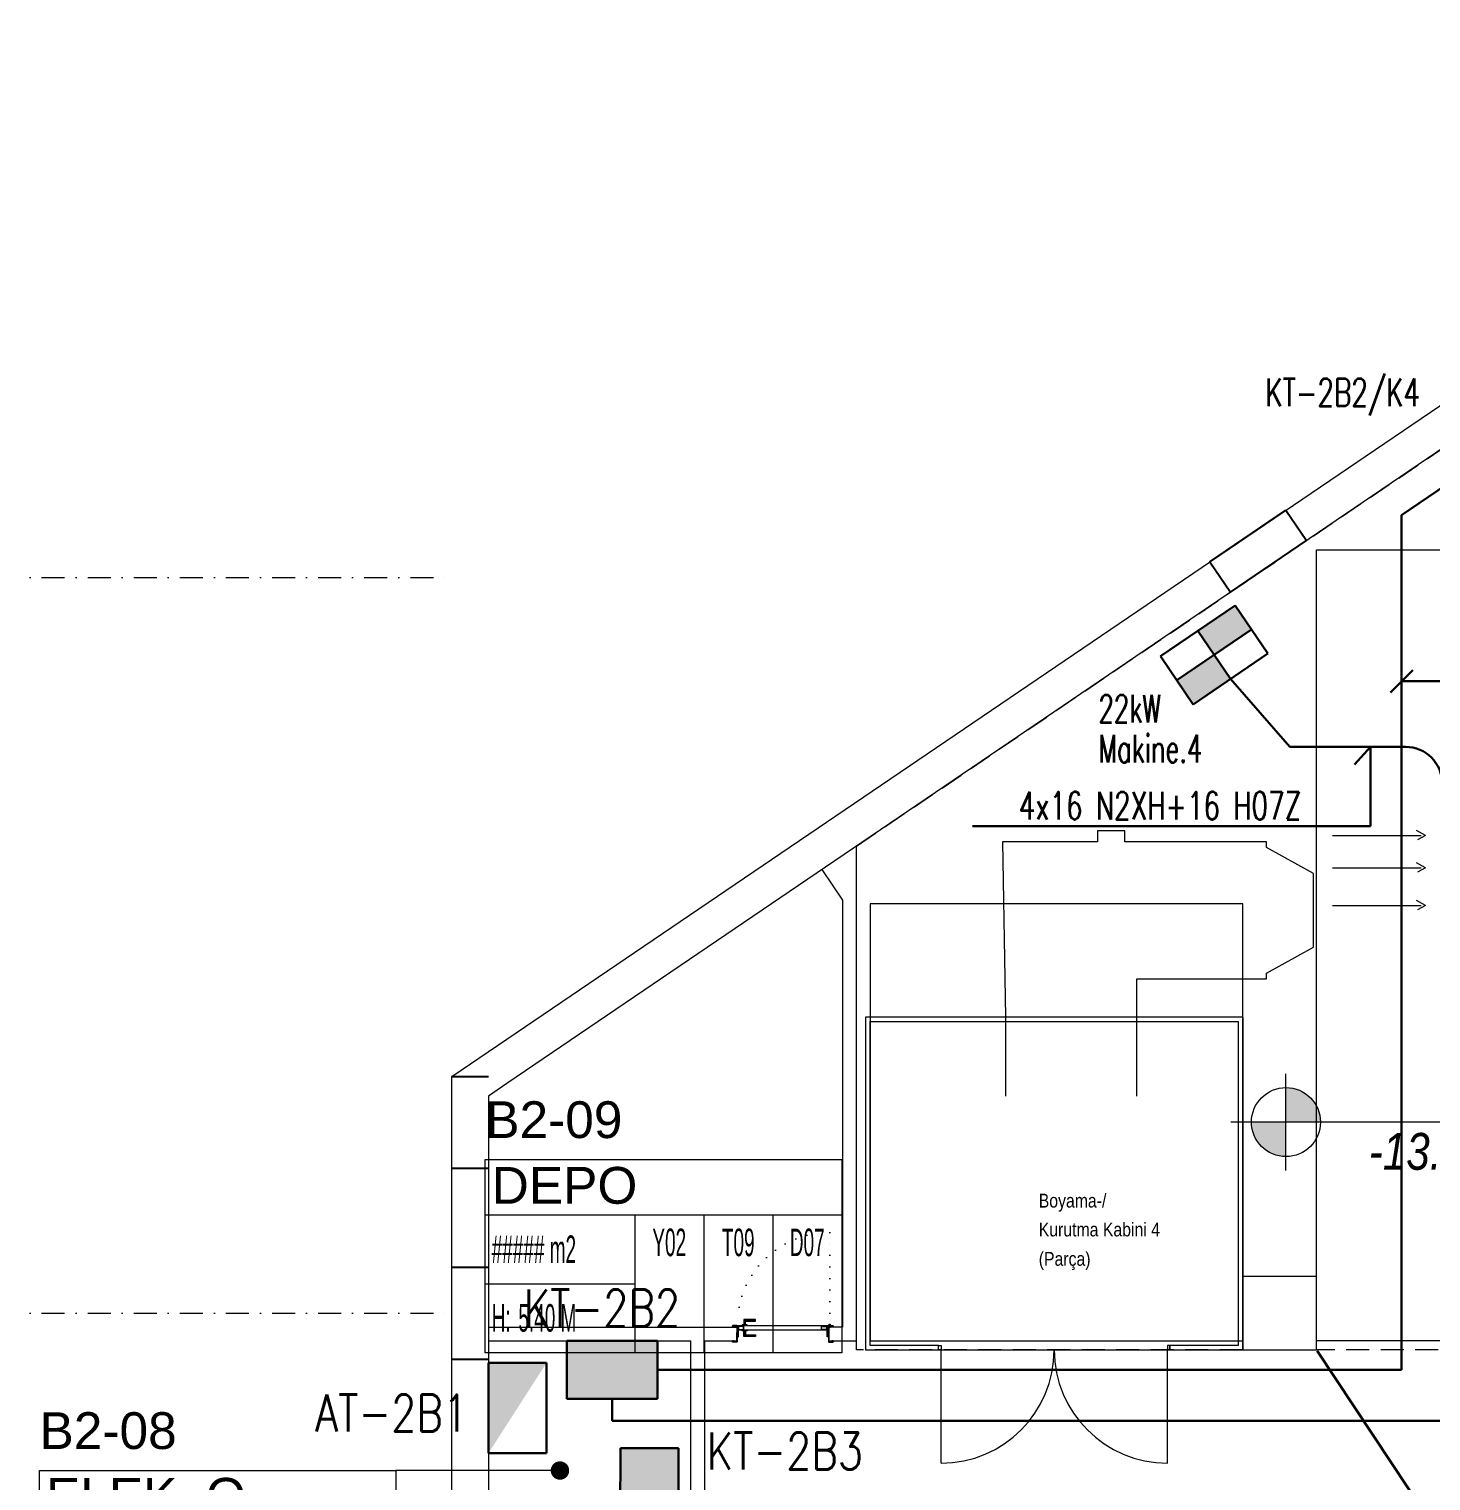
# Model space of a CAD drawing. Header units: metres. Extents: x -13194 to 152406, y -4219 to 19791.
# Drawn here: x -459 to 1065, y 7048 to 8626 of the extents above; entities that cross this region are included whole.
import ezdxf
from ezdxf.enums import TextEntityAlignment as Align
from ezdxf.xclip import XClip

# ---------------------------------------------------------------- set-up
doc = ezdxf.new("R2010")
doc.units = ezdxf.units.M
doc.header["$LTSCALE"] = 100
doc.header["$MEASUREMENT"] = 0
doc.header["$XCLIPFRAME"] = 0
for name, pattern in [('DASHDOT2', [0.5, 0.25, -0.125, 0, -0.125]), ('DOT2', [0.125, 0, -0.125]), ('HIDDEN', [0.375, 0.25, -0.125]), ('MITTE0050', [25.39999999999999, 15.875, -3.174999999999998, 3.174999999999998, -3.174999999999998])]:
    doc.linetypes.add(name, pattern=pattern)
doc.layers.get('0').update_dxf_attribs({"color": 9, "lineweight": 9})
for name, color, linetype, lineweight in [('00', 9, 'Continuous', 9), ('01', 9, 'Continuous', 9), ('05S', 9, 'Continuous', 9), ('06B', 9, 'Continuous', 9), ('06D', 9, 'Continuous', 9), ('10', 9, 'Continuous', 9), ('20', 9, 'DOT2', 9), ('21', 9, 'Continuous', 9), ('21_mahal200', 9, 'Continuous', 9), ('24', 9, 'DASHDOT2', 9), ('E-AYDINLATMA VE PRİZ PANOSU', 7, 'Continuous', 30), ('E-EKİPMAN PANOSU', 7, 'Continuous', 30), ('E-KABLO', 7, 'Continuous', 30), ('E-KUVVET PANOSU (MCC)', 7, 'Continuous', 30), ('E-TAVA KESIT', 7, 'Continuous', 30), ('E-YAZI', 7, 'Continuous', 30)]:
    doc.layers.add(name, color=color, linetype=linetype, lineweight=lineweight)
doc.styles.add('Arial', font='arial.ttf', dxfattribs={"height": 2.5})
doc.styles.add('E-YAZI', font='txttw.shx')
doc.styles.add('MuuM_TEXT-ITALIC', font='ARIALNI.TTF')
doc.styles.add('MuuM_TEXT-STANDART', font='ARIALN.TTF')
doc.dimstyles.new('MuuM_DIM200', dxfattribs={"dimscale": 20, "dimtxt": 2, "dimasz": 1, "dimexe": 1, "dimexo": 1, "dimgap": 1, "dimtad": 1, "dimdec": 1, "dimrnd": 0.5, "dimdsep": 46, "dimtxsty": 'MuuM_TEXT-STANDART', "dimblk": 'ARCHTICK', "dimcen": 0, "dimdle": 0.15, "dimclrd": 256, "dimclre": 256, "dimclrt": 256, "dimadec": 0, "dimazin": 0, "dimtfac": 5, "dimtdec": 1, "dimtix": 1, "dimtmove": 2, "dimatfit": 3, "dimldrblk": 'DOT', "dimfxl": 3, "dimfxlon": 1, "dimtolj": 1, "dimlwd": -1, "dimlwe": -1, "dimarcsym": 0})

# ---------------------------------------------------------------- blocks, each defined once
blk = doc.blocks.new('p-akslar_yeni')
at = {"layer": '24'}
for points in [[(2311.965970825644, -544.999995694031), (6415, -544.999995694031)], [(2311.965970825644, -1344.99999569403), (6415, -1344.99999569403)]]:
    blk.add_lwpolyline(points, dxfattribs=at)
blk = doc.blocks.new('100_AYDINLATMA VE PRİZ PANOSU')
at = {"layer": 'E-AYDINLATMA VE PRİZ PANOSU', "color": 4}
for p, q in [((-3.071861439966596, 3.948125625262036), (3.071861439966596, 3.948125625262036)), ((-3.071861439966596, 0), (-3.071861439966596, 3.948125625262036)), ((3.071861439966596, 3.948125625262036), (3.071861439966596, 0)), ((3.071861439966596, 0), (-3.071861439966596, 0))]:
    blk.add_line(p, q, dxfattribs=at)
blk.add_solid([(3.071861439966596, 0), (-3.071861439966596, 0), (-3.071861439966596, 3.948125625262036)], dxfattribs=at)
blk = doc.blocks.new('100_EKİPMAN PANOSU')
at = {"layer": 'E-EKİPMAN PANOSU', "color": 4}
for p, q in [((-3.071861439966596, 3.948125625262036), (3.071861439966596, 3.948125625262036)), ((-3.071861439966596, 0), (-3.071861439966596, 3.948125625262036)), ((0, 3.948125625262036), (0, 0)), ((3.071861439966596, 3.948125625262036), (3.071861439966596, 0)), ((-3.071861439966596, 1.974062812631018), (3.071861439966596, 1.974062812631018)), ((3.071861439966596, 0), (-3.071861439966596, 0))]:
    blk.add_line(p, q, dxfattribs=at)
for points in [[(0, 3.948125625262036), (3.071861439966596, 3.948125625262036), (0, 1.974062812631018), (3.071861439966596, 1.974062812631018)], [(-3.071861439966596, 1.974062812631018), (0, 1.974062812631018), (-3.071861439966596, 0), (0, 0)]]:
    blk.add_solid(points, dxfattribs=at)
blk = doc.blocks.new('100_KUVVET PANOSU (MCC)')
at = {"layer": 'E-KUVVET PANOSU (MCC)', "color": 4}
for p, q in [((-3.071861439966596, 3.948125625262036), (3.071861439966596, 3.948125625262036)), ((-3.071861439966596, 0), (-3.071861439966596, 3.948125625262036)), ((3.071861439966596, 3.948125625262036), (3.071861439966596, 0)), ((3.071861439966596, 0), (-3.071861439966596, 0))]:
    blk.add_line(p, q, dxfattribs=at)
blk.add_solid([(-3.071861439966596, 3.948125625262036), (3.071861439966596, 3.948125625262036), (-3.071861439966596, 0), (3.071861439966596, 0)], dxfattribs=at)
blk = doc.blocks.new('p-kolon_80x80')
blk.add_lwpolyline([(-40, -40), (40, -40), (40, 40), (-40, 40)], close=True)
blk = doc.blocks.new('2.bod.sitatik')
at = {"layer": '01', "linetype": 'Continuous', "lineweight": -3}
for p, q in [((824.1061888066943, -583.0367438247777), (906.8344555226977, -526.8583230426884)), ((906.8344555226977, -526.8583230426884), (929.3060026494531, -559.9496297290934)), ((846.577437910255, -616.1279014995962), (929.3060026494531, -559.9496297290934)), ((824.1059563016352, -583.0364014378865), (846.577437910255, -616.1279014995962)), ((-0.009970569615688873, -1142.470984363463), (39.99011049270121, -1142.470984363463)), ((-0.009970569615688873, -1242.470888996089), (39.99011049270121, -1242.470888996089)), ((-0.009970569615688873, -1349.999916553468), (39.99011049270121, -1349.999916553468)), ((-0.009970569615688873, -1450.00011920929), (39.99011049270121, -1450.00011920929))]:
    blk.add_line(p, q, dxfattribs=at)
at = {"layer": '01'}
blk.add_lwpolyline([(1981.236554860232, 154.3813767900647), (1694.991227026829, -39.99999999999272), (1694.991227026829, -39.99999999999272), (59.99999999997453, -1150.277845413431), (39.99999999997453, -1163.859298659911), (39.99999999997453, -1188.244768826036), (39.99999999997453, -1369.999999999993), (40.00000000000364, -1369.999999999993), (40.00000000000364, -1430), (39.99999999997453, -1430), (39.99999999997453, -1850.000000000029), (469.999999999829, -1850.000000000029), (469.999999999829, -1890.000000000058), (39.99999999997453, -1890.000000000058), (39.99999999997453, -2160), (469.999999999829, -2160), (469.999999999829, -2200), (39.99999999997453, -2200), (39.99999999997453, -2200), (39.99999999997453, -2200), (39.99999999997453, -2945.00000430597), (-2.546585164964199e-11, -2945.00000430597), (-2.546585164964199e-11, -1142.671160888502), (1968.938836504989, 194.3813767900647)], dxfattribs=at)
blk.add_blockref('p-kolon_80x80', (899.9999957124273, -1400), dxfattribs=at)
blk = doc.blocks.new('p-bnk')
h = blk.add_hatch()
h.set_pattern_fill('ANSI37', color=256, scale=3, angle=-180, style=0)
h.set_pattern_definition([(225, (783.5075877765194, 267.3965218021185), (6.735192090801862, -6.735192090801866), []), (315, (783.5075877765194, 267.3965218021185), (6.735192090801866, 6.735192090801862), [])])
h.paths.add_polyline_path([(145.75, -159), (145.75, -149), (3.25, -149), (3.25, -159)])
for p, q in [((103, 0), (103, 12)), ((103, 12), (133, 12)), ((133, 0), (133, 12)), ((237, 0), (287, 0)), ((287, 0), (287, -6.218181818170705)), ((241, -145), (241, -4)), ((241, -4), (283, -4)), ((-49.5, -87), (-49.5, -62)), ((-40.49999999999999, -87), (-40.49999999999999, -62)), ((-4.5, -87), (-4.5, -62)), ((291.5, -87), (291.5, -62)), ((327.5, -87), (327.5, -62)), ((336.5, -87), (336.5, -62)), ((-4.5, -63.5), (-40.49999999999999, -63.5)), ((-4.5, -65), (-40.49999999999999, -65)), ((-4.5, -66.5), (-40.49999999999999, -66.5)), ((-4.5, -68), (-40.49999999999999, -68)), ((-4.5, -69.5), (-40.49999999999999, -69.5)), ((-29.5, -71), (-40.49999999999999, -71)), ((-29.5, -72.5), (-40.49999999999999, -72.5)), ((-29.5, -76.5), (-40.49999999999999, -76.5)), ((-29.5, -78), (-40.49999999999999, -78)), ((-4.5, -71), (-15.5, -71)), ((-4.5, -72.5), (-15.5, -72.5)), ((-4.5, -76.5), (-15.5, -76.5)), ((-4.5, -78), (-15.5, -78)), ((291.5, -63.5), (327.5, -63.5)), ((291.5, -65), (327.5, -65)), ((291.5, -66.5), (327.5, -66.5)), ((291.5, -68), (327.5, -68)), ((291.5, -69.5), (327.5, -69.5)), ((291.5, -71), (302.5, -71)), ((291.5, -72.5), (302.5, -72.5)), ((291.5, -76.5), (302.5, -76.5)), ((291.5, -78), (302.5, -78)), ((316.5, -71), (327.5, -71)), ((316.5, -72.5), (327.5, -72.5)), ((316.5, -76.5), (327.5, -76.5)), ((316.5, -78), (327.5, -78)), ((-4.5, -79.5), (-40.49999999999999, -79.5)), ((-4.5, -81), (-40.49999999999999, -81)), ((-4.5, -82.5), (-40.49999999999999, -82.5)), ((-4.5, -84), (-40.49999999999999, -84)), ((-4.5, -85.5), (-40.49999999999999, -85.5)), ((291.5, -79.5), (327.5, -79.5)), ((291.5, -81), (327.5, -81)), ((291.5, -82.5), (327.5, -82.5)), ((291.5, -84), (327.5, -84)), ((291.5, -85.5), (327.5, -85.5)), ((287, -149), (237, -149)), ((283, -145), (241, -145)), ((287, -142.7818181818584), (287, -149))]:
    blk.add_line(p, q)
at = {"linetype": 'MITTE0050'}
for p, q in [((118, 0), (118, 12)), ((6.343624772649491, -74.5), (-52, -74.5)), ((280.6563752273651, -74.5), (339, -74.5))]:
    blk.add_line(p, q, dxfattribs=at)
for points in [[(0, -149), (149, -149), (149, 0), (0, 0)], [(237, -149), (149, -149), (149, 0), (237, 0)], [(287, -149), (237, -149), (237, 0), (287, 0)], [(233, -145), (153, -145), (153, -4), (233, -4)], [(283, -145), (241, -145), (241, -4), (283, -4)], [(233, -34.5), (153, -34.5), (153, -114.5), (233, -114.5)], [(338, -34.5), (258, -34.5), (258, -114.5), (338, -114.5)], [(-15.5, -69.5), (-29.5, -69.5), (-29.5, -79.5), (-15.5, -79.5)], [(0, -72.5), (-2, -72.5), (-2, -76.5), (0, -76.5)], [(287, -72.5), (289, -72.5), (289, -76.5), (287, -76.5)], [(302.5, -69.5), (316.5, -69.5), (316.5, -79.5), (302.5, -79.5)], [(145.75, -149), (3.25, -149), (3.25, -159), (145.75, -159)]]:
    blk.add_lwpolyline(points, close=True)
for points in [[(258, -34.5), (241, -4)], [(338, -34.5), (283, -4)], [(153, -34.5), (157.9026275732613, -109.221560659178), (233, -114.5)], [(258, -34.5), (263.5092285001592, -109.221560659178), (338, -114.5)], [(-40.49999999999999, -87), (-4.5, -87), (-2, -84.50000000000001), (-2, -64.5), (-4.5, -62), (-49.5, -62), (-52, -64.5), (-52, -84.50000000000001), (-49.5, -87), (-40.49999999999999, -87)], [(327.5, -87), (291.5, -87), (289, -84.50000000000001), (289, -64.5), (291.5, -62), (336.5, -62), (339, -64.5), (339, -84.50000000000001), (336.5, -87), (327.5, -87)], [(258, -114.5), (241, -145)], [(283, -145), (338, -114.5)]]:
    blk.add_lwpolyline(points)
at = {"lineweight": 0}
blk.add_lwpolyline([(3.25, -159), (3.25, -276.5000000002619), (145.75, -276.5000000002619), (145.75, -159)], close=True, dxfattribs=at)
blk = doc.blocks.new('0_elevationtarget-p-bk')
h = blk.add_hatch(color=250)
h.paths.add_polyline_path([(1.875, 0, 0.4142135623730951), (0, 1.875), (0, 0)])
h.paths.add_polyline_path([(0, 1e-16), (-1.875, 0, 0.4142135623730951), (0, -1.875)])
blk.add_line((0, -2.625), (0, 2.625))
blk.add_lwpolyline([(12.45343050744122, 0), (-3, 0)])
blk.add_circle((0, 0), 1.875)
at = {"style": 'Arial'}
blk.add_attdef('BITMISKOT', text='', height=2, dxfattribs=at).set_placement((4.5, 0), align=Align.BOTTOM_LEFT)
at = {"style": 'MuuM_TEXT-ITALIC'}
blk.add_attdef('FINISHINGFLOORLEVEL', text='', height=2, dxfattribs=at).set_placement((4.5, -0.592087312414734), align=Align.TOP_LEFT)
blk = doc.blocks.new('gr-p-barel kilitli kapı kolu')
at = {"layer": '05S'}
h = blk.add_hatch(color=256, dxfattribs=at)
h.paths.add_polyline_path([(1.300000000000181, 0.8000000000001818), (-1.300000000000181, 0.8000000000001818), (-1.300000000000181, 0.7000000000002728), (1.300000000000181, 0.7000000000007276)])
h.paths.add_polyline_path([(2.75, 0.7000000000002728), (-2.75, 0.7000000000002728), (-2.75, 0), (2.75, 0)])
h.paths.add_polyline_path([(-11.69999999999709, 4.899999999999181), (-11.699999999998, 6.700000000000728), (0.9000000000005456, 6.700000000000728), (0.8999999999996362, 0.8000000000001818), (-0.8999999999996362, 0.7999999999997272), (-0.8999999999996362, 4.90000000000009)])
at = {"flags": 128}
for points in [[(-0.8999999999996362, 0.8000000000001818), (-0.8999999999996362, 4.900000000000545), (-11.69999999999891, 4.90000000000009), (-11.69999999999891, 6.700000000000273), (0.9000000000005456, 6.700000000000728), (0.8999999999996362, 0.8000000000001818)], [(-0.8000000000001818, 5), (0.8000000000001818, 6.600000000000362)]]:
    blk.add_lwpolyline(points, dxfattribs=at)
blk.add_lwpolyline([(-2.75, 0), (-2.75, 0.6999999999998181), (2.75, 0.7000000000002728), (2.75, 0)])
blk.add_lwpolyline([(-1.300000000000181, 0.7000000000002728), (1.300000000000181, 0.7000000000002728), (1.300000000000181, 0.8000000000001818), (-1.300000000000181, 0.8000000000001818)], close=True)
blk = doc.blocks.new('prf-scr2')
at = {"linetype": 'DOT2', "ltscale": 10}
blk.add_line((0, 0.1857142500000009), (-1e-16, -1.064285649999999), dxfattribs=at)
for p, q in [((0.09163645, -0.2441290999999978), (-0.0916364500000001, -0.2046380999999997)), ((-0.0916364500000001, -0.2439350999999988), (0.09163645, -0.2834260999999969)), ((0.09163645, -0.3231106000000011), (-0.0916364500000001, -0.2836195999999972)), ((-0.0916364500000001, -0.3229165999999964), (0.09163645, -0.3624076000000003)), ((0.09163645, -0.4020920499999989), (-0.0916364500000001, -0.3626011000000005)), ((-0.0916364500000001, -0.4018980999999997), (0.09163645, -0.4413891000000035)), ((0.09163645, -0.481073749999996), (-0.0916364500000001, -0.4415827499999978)), ((-0.0916364500000001, -0.4808798000000082), (0.09163645, -0.5203708500000005)), ((0.09163645, -0.5600555500000042), (-0.0916364500000001, -0.5205644500000006)), ((-0.0916364500000001, -0.5598615499999994), (0.09163645, -0.5993525500000034)), ((0.09163645, -0.6390373000000011), (-0.0916364500000001, -0.5995462500000088)), ((-0.0916364500000001, -0.6388432500000079), (0.09163645, -0.6783342500000061)), ((0.09163645, -0.7180189000000042), (-0.0916364500000001, -0.6785278500000061)), ((-0.0916364500000001, -0.7178253000000041), (0.09163645, -0.7573160000000088)), ((0.0552420499999996, -0.8362981999999988), (-0.0804827000000004, -0.7641103499999986)), ((-0.0690517, -0.7968069000000071), (0.0552420499999996, -0.8362981999999988)), ((0.09163645, -0.1651476000000059), (0, -0.1454021000000068)), ((0, -0.184699100000006), (0.09163645, -0.2044445999999993))]:
    blk.add_line(p, q)
blk.add_lwpolyline([(0.2314285999999996, 0), (-0.2314285999999996, 0), (-0.2314285999999996, -0.0100617499999998), (-0.1200000000000003, -0.1428571000000034), (0.1200000000000003, -0.1428571499999975), (0.2314285999999996, -0.0100617499999999), (0.2314285999999996, 0)], close=True)
for points in [[(0.2314285999999996, -0.0100617499999999), (-0.2314285999999996, -0.0100617499999998)], [(-0.0916364500000001, -0.1428571059091098), (-0.0916364500000001, -0.2046379999999999), (-0.1200003499999994, -0.2210138499999971), (-0.1200003499999994, -0.227559350000007), (-0.0916364500000001, -0.2439350999999988), (-0.0916364500000001, -0.2836194999999975), (-0.1200003499999994, -0.2999953500000004), (-0.1200003499999994, -0.3065408499999989), (-0.0916364500000001, -0.3229165999999964), (-0.0916364500000001, -0.3626010000000008), (-0.1200003499999994, -0.3789767999999981), (-0.1200003499999994, -0.3855223499999965), (-0.0916364500000001, -0.4018980999999997), (-0.0916364500000001, -0.4415827000000036), (-0.1200003499999994, -0.4579585000000009), (-0.1200003499999994, -0.4645040499999994), (-0.0916364500000001, -0.4808798000000082), (-0.0916364500000001, -0.5205644500000006), (-0.1200003499999994, -0.5369402000000038), (-0.1200003499999994, -0.5434858500000077), (-0.0916364500000001, -0.5598615499999994), (-0.0916364500000001, -0.5995461500000033), (-0.1200003499999994, -0.6159219500000006), (-0.1200003499999994, -0.6224674999999991), (-0.0916364500000001, -0.6388432500000079), (-0.0916364500000001, -0.6785278500000061), (-0.1200003499999994, -0.6949041500000078), (-0.1200003499999994, -0.7014492000000077), (-0.0916364500000001, -0.7178253000000041), (-0.0916364500000001, -0.7322130000000074), (-0.0804827000000004, -0.7641103499999986), (-0.0974138499999996, -0.7738857499999995), (-0.0974138499999996, -0.7804311500000041), (-0.0690517, -0.7968069000000071), (-0.0082380000000001, -0.9441533999999989), (-1e-16, -0.95), (0.008237999999999999, -0.9441533999999989), (0.0834733999999997, -0.7555572500000495), (0.09163645, -0.7573160000000088), (0.1200003499999994, -0.7409402999999998), (0.1200003499999994, -0.7343950500000063), (0.09163645, -0.7180189000000042), (0.09163645, -0.6783342500000061), (0.1200003499999994, -0.6619585000000087), (0.1200003499999994, -0.6554130500000043), (0.09163645, -0.6390371500000072), (0.09163645, -0.5993525500000034), (0.1200003499999994, -0.5829768000000002), (0.1200003499999994, -0.5764312499999961), (0.09163645, -0.5600554500000045), (0.09163645, -0.5203708500000005), (0.1200003499999994, -0.5039951500000086), (0.1200003499999994, -0.4974494999999991), (0.09163645, -0.481073749999996), (0.09163645, -0.4413891000000035), (0.1200003499999994, -0.4250134500000002), (0.1200003499999994, -0.4184677999999963), (0.09163645, -0.4020920499999989), (0.09163645, -0.3624076000000003), (0.1200003499999994, -0.3460319499999969), (0.1200003499999994, -0.3394862999999987), (0.09163645, -0.3231106000000011), (0.09163645, -0.2834260999999969), (0.1200003499999994, -0.2670504499999993), (0.1200003499999994, -0.2605048000000067), (0.09163645, -0.2441290999999978), (0.09163645, -0.2044445999999993), (0.1200003499999994, -0.1880689500000073), (0.1200003499999994, -0.1815233000000035), (0.09163645, -0.1651476000000059), (0.09163645, -0.1428571440909536)]]:
    blk.add_lwpolyline(points)
blk = doc.blocks.new('K-SAC-01')
at = {"layer": '10'}
for points in [[(-4.599999999999454, 16.20000000000027, -0.4142135623730951), (-4.49999999999909, 16.29999999999973), (-0.0999999999989996, 16.29999999999973, -0.4142135623730951), (9.095e-13, 16.19999999999936), (9.095e-13, 5.900000000000089), (0.2000000000007276, 5.900000000000089), (0.2000000000007276, 16.19999999999936, 0.4142135623730951), (-0.0999999999989996, 16.49999999999954), (-4.49999999999909, 16.49999999999954, 0.4142135623730951), (-4.799999999999272, 16.20000000000027), (-4.799999999999272, 15.30000000000018, 0.4142135623730951), (-4.49999999999909, 15), (-3.399999999999636, 15), (-3.399999999999636, 15.19999999999981), (-4.49999999999909, 15.19999999999981, -0.4142135623730951), (-4.599999999999454, 15.30000000000018)], [(104.6000000000012, 16.20000000000027, 0.4142135623730951), (104.5000000000009, 16.29999999999973), (100.1000000000008, 16.29999999999973, 0.4142135623730951), (100.0000000000009, 16.19999999999936), (100.0000000000009, 5.900000000000089), (99.80000000000109, 5.900000000000089), (99.80000000000109, 16.19999999999936, -0.4142135623730951), (100.1000000000008, 16.49999999999954), (104.5000000000009, 16.49999999999954, -0.4142135623730951), (104.8000000000011, 16.20000000000027), (104.8000000000011, 15.30000000000018, -0.4142135623730951), (104.5000000000009, 15), (103.4000000000014, 15), (103.4000000000014, 15.19999999999981), (104.5000000000009, 15.19999999999981, 0.4142135623730951), (104.6000000000012, 15.30000000000018)], [(0.2000000000007276, 10.29999999999972, -0.4142135623730951), (0.5000000000009095, 10.59999999999991), (1.500000000000909, 10.59999999999991, -0.4142135623730951), (1.800000000001091, 10.29999999999972), (1.800000000001091, 3.90000000000009, -0.4142135623730951), (1.500000000000909, 3.599999999999909, -0.4142135623730951), (1.200000000000727, 3.90000000000009), (1.200000000000727, 4.799999999999726), (0.2000000000007276, 4.800000000000182), (0.2000000000007276, -1.199999999999818, -0.4142135623730951), (-0.0999999999994543, -1.5), (-4.49999999999909, -1.5, -0.4142135623730951), (-4.799999999999272, -1.199999999999818), (-4.799999999999272, -0.2999999999997271, -0.4142135623730951), (-4.49999999999909, 0), (-3.399999999999636, 0), (-3.399999999999636, -0.1999999999998181), (-4.49999999999909, -0.1999999999998181, 0.4142135623730951), (-4.599999999999454, -0.2999999999997271), (-4.599999999999454, -1.199999999999818, 0.4142135623724291), (-4.49999999999909, -1.300000000000181), (-0.0999999999994543, -1.299999999999727, 0.4142135623730951), (0, -1.199999999999818), (9.095e-13, 5), (1.400000000000545, 5), (1.400000000000545, 3.90000000000009, 0.4142135623730951), (1.500000000000909, 3.799999999999727, 0.4142135623730951), (1.600000000000363, 3.90000000000009), (1.600000000000363, 10.29999999999972, 0.4142135623730951), (1.500000000000909, 10.40000000000009), (0.5000000000009095, 10.40000000000009, 0.4142135623730951), (0.4000000000005457, 10.29999999999972), (0.4000000000005457, 9.40000000000009), (0.2000000000007276, 9.40000000000009)], [(-0.3789291877892538, -2.01380615643302), (1.000000000000909, -1.372447916059172), (1.000000000000909, 1.5), (1.200000000000727, 1.5), (1.200000000000727, -1.5), (-0.2699583792127669, -2.183697123727142, -14.79600197240014)], [(99.80000000000109, 10.29999999999972, 0.4142135623730951), (99.50000000000091, 10.59999999999991), (98.50000000000091, 10.59999999999991, 0.4142135623730951), (98.20000000000073, 10.29999999999972), (98.20000000000073, 3.90000000000009, 0.4142135623730951), (98.50000000000091, 3.599999999999909, 0.4142135623730951), (98.80000000000109, 3.90000000000009), (98.80000000000109, 4.799999999999726), (99.80000000000109, 4.800000000000182), (99.80000000000109, -1.199999999999818, 0.4142135623730951), (100.1000000000012, -1.5), (104.5000000000009, -1.5, 0.4142135623730951), (104.8000000000011, -1.199999999999818), (104.8000000000011, -0.2999999999997271, 0.4142135623730951), (104.5000000000009, 0), (103.4000000000014, 0), (103.4000000000014, -0.1999999999998181), (104.5000000000009, -0.1999999999998181, -0.4142135623730951), (104.6000000000012, -0.2999999999997271), (104.6000000000012, -1.199999999999818, -0.4142135623724291), (104.5000000000009, -1.300000000000181), (100.1000000000012, -1.299999999999727, -0.4142135623730951), (100.0000000000018, -1.199999999999818), (100.0000000000009, 5), (98.60000000000127, 5), (98.60000000000127, 3.90000000000009, -0.4142135623730951), (98.50000000000091, 3.799999999999727, -0.4142135623730951), (98.40000000000143, 3.90000000000009), (98.40000000000143, 10.29999999999972, -0.4142135623730951), (98.50000000000091, 10.40000000000009), (99.50000000000091, 10.40000000000009, -0.4142135623730951), (99.60000000000127, 10.29999999999972), (99.60000000000127, 9.40000000000009), (99.80000000000109, 9.40000000000009)]]:
    blk.add_lwpolyline(points, format="xyb", close=True, dxfattribs=at)
for points in [[(98.80000000000244, 0.1499999999932697), (98.80000000000244, 2.149999999993269), (99.10000000000174, 2.149999999993269), (99.10000000000174, 3.193404064993047), (1.500000000001364, 3.193404064993047), (1.500000000001364, 2.149999999993269), (1.800000000001546, 2.149999999993269), (1.800000000001546, 0.1499999999932697), (1.500000000001364, 0.1499999999932697), (1.500000000001364, 1.850000000004911), (1.200000000001182, 1.850000000004911), (1.200000000001182, 3.493404064995957), (99.40000000000099, 3.493404064995957), (99.40000000000099, 1.850000000004911), (99.10000000000174, 1.850000000004911), (99.10000000000174, 0.1499999999932697)], [(98.80000000000244, 2.149999999993269), (98.80000000000244, 0.1499999999932697), (99.40000000000099, 0.1499999999932697), (99.40000000000099, -1.500000000000909), (1.200000000001182, -1.500000000000909), (1.200000000001182, 0.1499999999932697), (1.800000000001546, 0.1499999999932697), (1.800000000001546, 2.149999999993269), (2.100000000000818, 2.149999999993269), (2.100000000000818, -0.1499999999950887), (1.500000000001364, -0.1499999999950887), (1.500000000001364, -1.199999999997999), (99.10000000000174, -1.199999999997999), (99.10000000000174, -0.1499999999950887), (98.50000000000135, -0.1499999999950887), (98.50000000000135, 2.149999999993269), (98.80000000000244, 2.149999999993269)]]:
    blk.add_lwpolyline(points, dxfattribs=at)
for points in [[(2.100000000000818, 2.99999999999909), (8.100000000000819, 2.99999999999909), (8.100000000000819, -1.000000000000909), (2.100000000000818, -1.000000000000909)], [(2.400000000001, 2.69999999999618), (7.800000000001546, 2.69999999999618), (7.800000000001546, -0.6999999999979992), (2.400000000001, -0.6999999999979992)], [(98.50000000000135, 2.99999999999909), (92.50000000000135, 2.99999999999909), (92.50000000000135, -1.000000000000909), (98.50000000000135, -1.000000000000909)], [(98.20000000000029, 2.69999999999618), (92.80000000000246, 2.69999999999618), (92.80000000000246, -0.6999999999979992), (98.20000000000029, -0.6999999999979992)]]:
    blk.add_lwpolyline(points, close=True, dxfattribs=at)
blk.add_circle((-0.9499999999989086, -2.49999349423706), 0.55, dxfattribs=at)
at = {"layer": '20', "linetype": 'HIDDEN'}
for points in [[(-0.1999999999989086, -1.299999999999727), (-0.1999999999989086, 0), (-1.699999999998908, 0), (-1.699999999998908, -1.299999999999727)], [(-0.3999999999987267, -1.990091542878417), (-0.3999999999987267, -0.2000000000002728), (-1.49999999999909, -0.2000000000002728), (-1.49999999999909, -1.990091542878417)]]:
    blk.add_lwpolyline(points, dxfattribs=at)
at = {"layer": '20'}
blk.add_lwpolyline([(-0.9499999999993632, -2.499993494238424), (-0.9499999999989086, -102.8549758667554)], dxfattribs=at)
blk.add_arc((-0.9499999999989086, -2.49999349423706), 100.3549823725184, 270, 1.513139558785166, dxfattribs=at)
at = {"layer": '06B'}
blk.add_blockref('gr-p-barel kilitli kapı kolu', (91.40000000628015, 3.506028542890817), dxfattribs=at)
at = {"layer": '06B', "xscale": -1, "rotation": 180}
blk.add_blockref('gr-p-barel kilitli kapı kolu', (91.40000000628015, -1.506028542878084), dxfattribs=at)
at = {"layer": '10', "xscale": -1, "rotation": 90}
blk.add_blockref('prf-scr2', (1.500000000001364, 0.9999999999990904), dxfattribs=at)
at = {"layer": '10', "rotation": 270}
blk.add_blockref('prf-scr2', (99.10000000000174, 1.221629659781683), dxfattribs=at)
blk = doc.blocks.new('_ArchTick')
at = {"color": 0, "linetype": 'ByBlock', "const_width": 0.15}
blk.add_lwpolyline([(-0.5, -0.5), (0.5, 0.5)], dxfattribs=at)
blk = doc.blocks.new('_Dot')
at = {"color": 0, "linetype": 'ByBlock', "lineweight": -2}
blk.add_line((-0.5, 0), (-1, 0), dxfattribs=at)
at = {"color": 0, "linetype": 'ByBlock', "const_width": 0.5}
blk.add_lwpolyline([(-0.25, 0, 1), (0.25, 0, 1)], format="xyb", close=True, dxfattribs=at)
blk = doc.blocks.new('0_roomno2')
blk.add_lwpolyline([(19.375, -10.50000000000218), (0, -10.50000000000218), (0, 0), (19.375, 0)], close=True)
for points in [[(0, -3.000000000001455), (19.375, -3.000000000001455)], [(8.125, -3.000000000001455), (8.125, -10.50000000000218)], [(11.875, -3.000000000001455), (11.875, -10.50000000000218)], [(15.625, -3.000000000001455), (15.625, -10.50000000000218)], [(0, -6.750000000001456), (8.125, -6.750000000001456)]]:
    blk.add_lwpolyline(points)
at = {"style": 'MuuM_TEXT-STANDART', "width": 0.6}
blk.add_text('H:', height=1.5, dxfattribs=at).set_placement((0.3500000000000001, -8.607952679349546), align=Align.MIDDLE_LEFT)
at = {"style": 'Arial'}
blk.add_attdef('ODANO', (0, 1.170000000001164), '', height=2, dxfattribs=at)
blk.add_attdef('MEKANADI', text='', height=2, dxfattribs=at).set_placement((0.3500000000000002, -3.000000000001455), align=Align.BOTTOM_LEFT)
at = {"style": 'MuuM_TEXT-STANDART', "width": 0.6}
for tag, p in [('YER01', (10, -4.500000000001455)), ('TAVAN01', (13.75, -4.500000000001455)), ('DUVAR01', (17.5, -4.500000000001455)), ('YER02', (10, -6.750000000001456)), ('TAVAN02', (13.75, -6.750000000001456)), ('DUVAR02', (17.5, -6.750000000001456)), ('YER03', (10, -9.000000000001457)), ('TAVAN03', (13.75, -9.000000000001457)), ('DUVAR03', (17.5, -9.000000000001457))]:
    blk.add_attdef(tag, text='', height=1.5, dxfattribs=at).set_placement(p, align=Align.MIDDLE_CENTER)
for tag, p in [('M2', (0.3500000000000001, -4.875000000001455)), ('TEMIZTAVANYUKSEKLIGI', (1.799999999999999, -8.607952679349546))]:
    blk.add_attdef(tag, text='', height=1.5, dxfattribs=at).set_placement(p, align=Align.MIDDLE_LEFT)
blk = doc.blocks.new('2.bod.Mimari')
at = {"layer": '00'}
for points in [[(402.5285837313777, -917.674392108831), (424.9999961790935, -950.7657145756748), (424.9999998803798, -1415), (409.99999988038, -1415), (409.99999988038, -1430), (439.9999999999733, -1430), (439.999995712397, -892.2302366418953)], [(39.99999999997335, -1415), (309.99999988038, -1415), (309.99999988038, -1430)], [(39.99999999997335, -1430), (259.9999999998851, -1430)], [(274.9999999998851, -1430), (274.9999999998857, -1650.000000000015), (259.9999999998857, -1650.000000000018), (259.9999999998851, -1430)], [(274.9999999998851, -1430), (309.99999988038, -1430)]]:
    blk.add_lwpolyline(points, dxfattribs=at)
at = {"layer": '06D'}
for p, q in [((957.3386448179687, -880.4683914494308), (1053.769812651126, -880.4683914494308)), ((957.3386448179687, -915.740701655166), (1053.769812651126, -915.740701655166)), ((957.3386448179687, -956.5820845482012), (1053.769812651126, -956.5820845482012)), ((449.999995712397, -1077.999999999993), (449.999995712397, -1439.999999999993)), ((859.9999957124261, -1077.999999999993), (449.999995712397, -1077.999999999993)), ((859.9999957124261, -1077.999999999993), (859.9999957124261, -1439.999999999993)), ((449.999995712397, -1439.999999999993), (529.1999957123795, -1439.999999999993)), ((531.999995712397, -1562.999999999971), (531.999995712397, -1439.999999999971)), ((777.9999957124261, -1562.999999999971), (777.9999957124261, -1439.999999999971)), ((780.7999957123562, -1439.999999999993), (859.9999957124261, -1439.999999999993))]:
    blk.add_line(p, q, dxfattribs=at)
for points in [[(1559.999999999973, -1429.999999999993), (939.9999957124261, -1429.999999999985), (939.9999957124261, -569.9999999999854), (1559.999999999973, -569.9999999999927)], [(449.999995712397, -1439.999999999993), (859.9999957124261, -1439.999999999993), (859.9999957124261, -1077.999999999993), (744.6361138598611, -1077.999999999993), (744.6361138598611, -1036.343336650832), (885.8861138598611, -1036.343336650832), (885.8861138598611, -1030.125154832651), (936.8861138598611, -1001.843336650832), (936.8861138598611, -921.8433366508325), (885.8861138598611, -893.5615184690032), (885.8861138598611, -887.3433366508325), (731.8861138598611, -887.3433366508325), (731.8861138598611, -875.3433366508325), (701.8861138598611, -875.3433366508325), (701.8861138598611, -887.3433366508325), (598.8861138598612, -887.3433366508325), (602.1361138598612, -1077.999999999993), (449.999995712397, -1077.999999999993)], [(454.9999957124258, -1429.999999999993), (859.9999957124261, -1429.999999999993), (859.9999957124261, -954.9999999999927), (454.9999957124258, -954.9999999999927)], [(529.1999957124087, -1434.999999999964), (531.999995712397, -1434.999999999964), (531.999995712397, -1439.999999999964), (529.1999957124087, -1439.999999999964)], [(780.7999957124143, -1434.999999999964), (777.9999957124261, -1434.999999999964), (777.9999957124261, -1439.999999999964), (780.7999957124143, -1439.999999999964)]]:
    blk.add_lwpolyline(points, close=True, dxfattribs=at)
for points in [[(1058.769704651031, -880.4683914494672), (1048.904684524112, -875.047206821604)], [(1058.769704651031, -880.4683914494672), (1050.011799490925, -885.1490475233586)], [(1058.769704651031, -915.7407016552024), (1048.904684524112, -910.3195170273393)], [(1058.769704651031, -915.7407016552024), (1050.011799490925, -920.4213577290939)], [(1058.769704651031, -956.5820845482376), (1048.904684524112, -951.1608999203745)], [(1058.769704651031, -956.5820845482376), (1050.011799490925, -961.2627406221291)], [(529.1999957123795, -1439.999999999993), (529.1999957123795, -1434.999999999993), (454.9999957124258, -1434.999999999993), (454.9999957124258, -1082.999999999993), (854.9999957123971, -1082.999999999993), (854.9999957123971, -1434.999999999993), (780.7999957123562, -1434.999999999993), (780.7999957123562, -1439.999999999993)]]:
    blk.add_lwpolyline(points, dxfattribs=at)
for centre, start, end in [((531.999995712397, -1439.999999999971), 270, 0), ((777.9999957124261, -1439.999999999971), 180, 270)]:
    blk.add_arc(centre, 123, start, end, dxfattribs=at)
at = {"layer": '20', "color": 251, "linetype": 'HIDDEN'}
blk.add_lwpolyline([(1981.236554860231, 154.3813767900647), (2863.587588513663, 154.3813767900647), (3303.260621647233, -559.1622030441395), (2877.583126119345, -821.4572072694755), (2734.999995712367, -821.4572072694755), (2734.999995712367, -1439.999999999993), (2734.999995712367, -1439.999999999993), (2339.999999999973, -1440), (2339.999999999973, -1360), (2259.999999999973, -1360), (2259.999999999973, -1439.999999999996), (1639.999999999973, -1440), (1639.999999999973, -1360), (1559.999999999973, -1360), (1559.999999999973, -1440), (939.9999957124261, -1440), (939.9999957124261, -1360), (859.9999957124261, -1360), (859.9999957124261, -1440), (439.999995712397, -1439.999999999993), (439.999995712397, -892.2302366418953)], close=True, dxfattribs=at)
at = {"rotation": 180}
blk.add_blockref('K-SAC-01', (409.9999998803808, -1415), dxfattribs=at)
at = {"layer": '06D'}
ref = blk.add_blockref('p-bnk', (598.8861138598612, -887.3433366508325), dxfattribs=at)
XClip(ref).set_block_clipping_path([(3.25, -276.5000000002474), (145.75, -190.65666334914567)])
at = {"layer": '21'}
ref = blk.add_blockref('0_elevationtarget-p-bk', (906.9271976707594, -1192.197874125908), dxfattribs=dict(at, xscale=20, yscale=20, zscale=20))
ref.add_attrib('FINISHINGFLOORLEVEL', '-13.85', dxfattribs={"layer": '0', "height": 40, "style": 'MuuM_TEXT-ITALIC'}).set_placement((996.9271976707594, -1204.039620374202), align=Align.TOP_LEFT)
at = {"layer": '21_mahal200'}
ref = blk.add_blockref('0_roomno2', (36.52504800420748, -1232.978785683837), dxfattribs=dict(at, xscale=20, yscale=20, zscale=20))
ref.add_attrib('ODANO', 'B2-09', (36.52504800420748, -1209.578785683814), dxfattribs={"layer": '0', "height": 40, "style": 'Arial'})
ref.add_attrib('MEKANADI', 'DEPO', dxfattribs={"layer": '0', "height": 40, "style": 'Arial'}).set_placement((43.52504800423658, -1292.978785683867), align=Align.BOTTOM_LEFT)
ref.add_attrib('M2', '##### m2', dxfattribs={"layer": '0', "height": 30, "style": 'MuuM_TEXT-STANDART', "width": 0.6000000000000001}).set_placement((43.52504800423658, -1330.478785683867), align=Align.MIDDLE_LEFT)
ref.add_attrib('TEMIZTAVANYUKSEKLIGI', '5.40 M', dxfattribs={"layer": '0', "height": 30, "style": 'MuuM_TEXT-STANDART', "width": 0.6000000000000001}).set_placement((72.52504800420748, -1405.137839270828), align=Align.MIDDLE_LEFT)
ref.add_attrib('YER01', 'Y02', dxfattribs={"layer": '0', "height": 30, "style": 'MuuM_TEXT-STANDART', "width": 0.6000000000000001}).set_placement((236.5250480042075, -1322.978785683867), align=Align.MIDDLE_CENTER)
ref.add_attrib('TAVAN01', 'T09', dxfattribs={"layer": '0', "height": 30, "style": 'MuuM_TEXT-STANDART', "width": 0.6000000000000001}).set_placement((311.5250480042075, -1322.978785683867), align=Align.MIDDLE_CENTER)
ref.add_attrib('DUVAR01', 'D07', dxfattribs={"layer": '0', "height": 30, "style": 'MuuM_TEXT-STANDART', "width": 0.6000000000000001}).set_placement((386.5250480042075, -1322.978785683867), align=Align.MIDDLE_CENTER)
ref = blk.add_blockref('0_roomno2', (-448.025949950644, -1571.055568842392), dxfattribs=dict(at, xscale=20, yscale=20, zscale=20))
ref.add_attrib('ODANO', 'B2-08', (-448.025949950644, -1547.655568842369), dxfattribs={"layer": '0', "height": 40, "style": 'Arial'})
ref.add_attrib('MEKANADI', 'ELEK. O.', dxfattribs={"layer": '0', "height": 40, "style": 'Arial'}).set_placement((-441.0259499506149, -1631.055568842421), align=Align.BOTTOM_LEFT)
ref.add_attrib('M2', '#### m2', dxfattribs={"layer": '0', "height": 30, "style": 'MuuM_TEXT-STANDART', "width": 0.6000000000000001}).set_placement((-441.0259499506149, -1668.555568842421), align=Align.MIDDLE_LEFT)
ref.add_attrib('TEMIZTAVANYUKSEKLIGI', '5.40 M', dxfattribs={"layer": '0', "height": 30, "style": 'MuuM_TEXT-STANDART', "width": 0.6000000000000001}).set_placement((-412.025949950644, -1743.214622429383), align=Align.MIDDLE_LEFT)
ref.add_attrib('YER01', 'Y02', dxfattribs={"layer": '0', "height": 30, "style": 'MuuM_TEXT-STANDART', "width": 0.6000000000000001}).set_placement((-248.025949950644, -1661.055568842421), align=Align.MIDDLE_CENTER)
ref.add_attrib('TAVAN01', 'T09', dxfattribs={"layer": '0', "height": 30, "style": 'MuuM_TEXT-STANDART', "width": 0.6000000000000001}).set_placement((-173.025949950644, -1661.055568842421), align=Align.MIDDLE_CENTER)
ref.add_attrib('DUVAR01', 'D07', dxfattribs={"layer": '0', "height": 30, "style": 'MuuM_TEXT-STANDART', "width": 0.6000000000000001}).set_placement((-98.025949950644, -1661.055568842421), align=Align.MIDDLE_CENTER)
at = {"layer": '06D', "style": 'MuuM_TEXT-STANDART'}
for s, p in [('Boyama-/', (638.1784833964509, -1285.152254927372)), ('Kurutma Kabini 4', (638.1784833964509, -1316.485666721994)), ('(Parça)', (638.1784833964509, -1348.405637043332))]:
    blk.add_text(s, height=15, dxfattribs=at).set_placement(p)
at = {"layer": '21_mahal200'}
blk.add_leader([(117.7025499741346, -1571.055568842392), (-60.52594995062582, -1571.055568842392)], dimstyle='MuuM_DIM200', override={"dimasz": 1, "dimfxl": 10}, dxfattribs=at)

msp = doc.modelspace()

# ---------------------------------------------------------------- linework, layer by layer
at = {"layer": 'E-KABLO', "color": 6}
for p, q in [((1105.160050835322, 8147.154613342165), (1032.615389946593, 8097.891517337848)), ((1032.615389946593, 8097.891517337848), (1032.615389946593, 7168.414999303903)), ((846.5623667106047, 7919.635949848482), (911.0651352214409, 7845.792649289651)), ((911.0651352214409, 7845.792649289651), (1036.837998254436, 7845.792649289651)), ((223.5938427595902, 7168.414999303903), (1032.615389946593, 7168.414999303903)), ((174.4440597201246, 7136.829994301806), (174.4440597201246, 7112.931895895861)), ((174.4440597201246, 7112.931895895861), (1076.837998254436, 7112.931895895861))]:
    msp.add_line(p, q, dxfattribs=at)
msp.add_arc((1036.837998254436, 7805.792649289651), 40, 0, 90, dxfattribs=at)
at = {"layer": 'E-TAVA KESIT'}
msp.add_lwpolyline([(940.999995712431, 7189.000004307309), (1263.444416110557, 6702.436411592935)], dxfattribs=at)
at = {"layer": 'E-YAZI'}
for p, q in [((1020.493559412054, 7905.071975128463), (1044.737220481249, 7929.315636197716)), ((1032.615389946593, 7917.19380566309), (1334.698700594112, 7917.193805663148)), ((998.8933616574868, 7845.792649289651), (981.4940141362385, 7826.588405826566)), ((998.8933616574868, 7759.664944598888), (998.8933616574868, 7845.792649289651)), ((565.9909043493462, 7759.66494459883), (998.8933616574868, 7759.664944598888))]:
    msp.add_line(p, q, dxfattribs=at)

# ---------------------------------------------------------------- block references
for name in ['2.bod.sitatik', '2.bod.Mimari']:
    msp.add_blockref(name, (7.275957614183426e-12, 8630.00000430597))
at = {"layer": '24'}
msp.add_blockref('p-akslar_yeni', (-6414.999999999993, 8575), dxfattribs=at)
at = {"layer": 'E-AYDINLATMA VE PRİZ PANOSU', "xscale": 16, "yscale": 16, "zscale": 16, "rotation": 270}
msp.add_blockref('100_AYDINLATMA VE PRİZ PANOSU', (39.99999999986176, 7126.971326908621), dxfattribs=at)
at = {"layer": 'E-EKİPMAN PANOSU', "xscale": 16, "yscale": 16, "zscale": 16, "rotation": 214.1793540416028}
msp.add_blockref('100_EKİPMAN PANOSU', (811.0743829823114, 7971.895429130556), dxfattribs=at)
msp.add_blockref('100_EKİPMAN PANOSU', (811.0743829823114, 7971.895429130556), dxfattribs=at)
at = {"layer": 'E-KUVVET PANOSU (MCC)', "xscale": 16, "yscale": 16, "zscale": 16}
for p, rotation in [((174.4440597201246, 7200.000004305999), 179.9999999999981), ((183.3322948821369, 7033.975356358889), 269.9538943105721)]:
    msp.add_blockref('100_KUVVET PANOSU (MCC)', p, dxfattribs=dict(at, rotation=rotation))

# ---------------------------------------------------------------- texts
at = {"layer": 'E-AYDINLATMA VE PRİZ PANOSU', "color": 4, "style": 'E-YAZI', "width": 0.8}
for s, p in [('KT-2B2', (78.28418416876957, 7215.681731633696)), ('AT-2B1', (-148.1361611144603, 7101.47376963633)), ('KT-2B3', (277.163716081508, 7060.170452077611))]:
    msp.add_text(s, height=40, dxfattribs=at).set_placement(p)
at = {"layer": 'E-KABLO', "color": 3, "linetype": 'Continuous', "style": 'E-YAZI', "width": 0.7}
for s, p in [('KT-2B2/K4', (884.364966105677, 8216.132528355636, 9.999999999994822e-09)), ('4x16 N2XH+16 H07Z', (616.5432595782695, 7766.723174344719))]:
    msp.add_text(s, height=30, dxfattribs=at).set_placement(p)
at = {"layer": 'E-YAZI', "color": 3, "style": 'E-YAZI', "width": 0.65}
for s, p in [('22kW', (703.1890536549981, 7872.423275497305)), ('Makine.4', (703.1890536549981, 7828.934039760381))]:
    msp.add_text(s, height=30, dxfattribs=at).set_placement(p)

doc.saveas('drawing.dxf')
